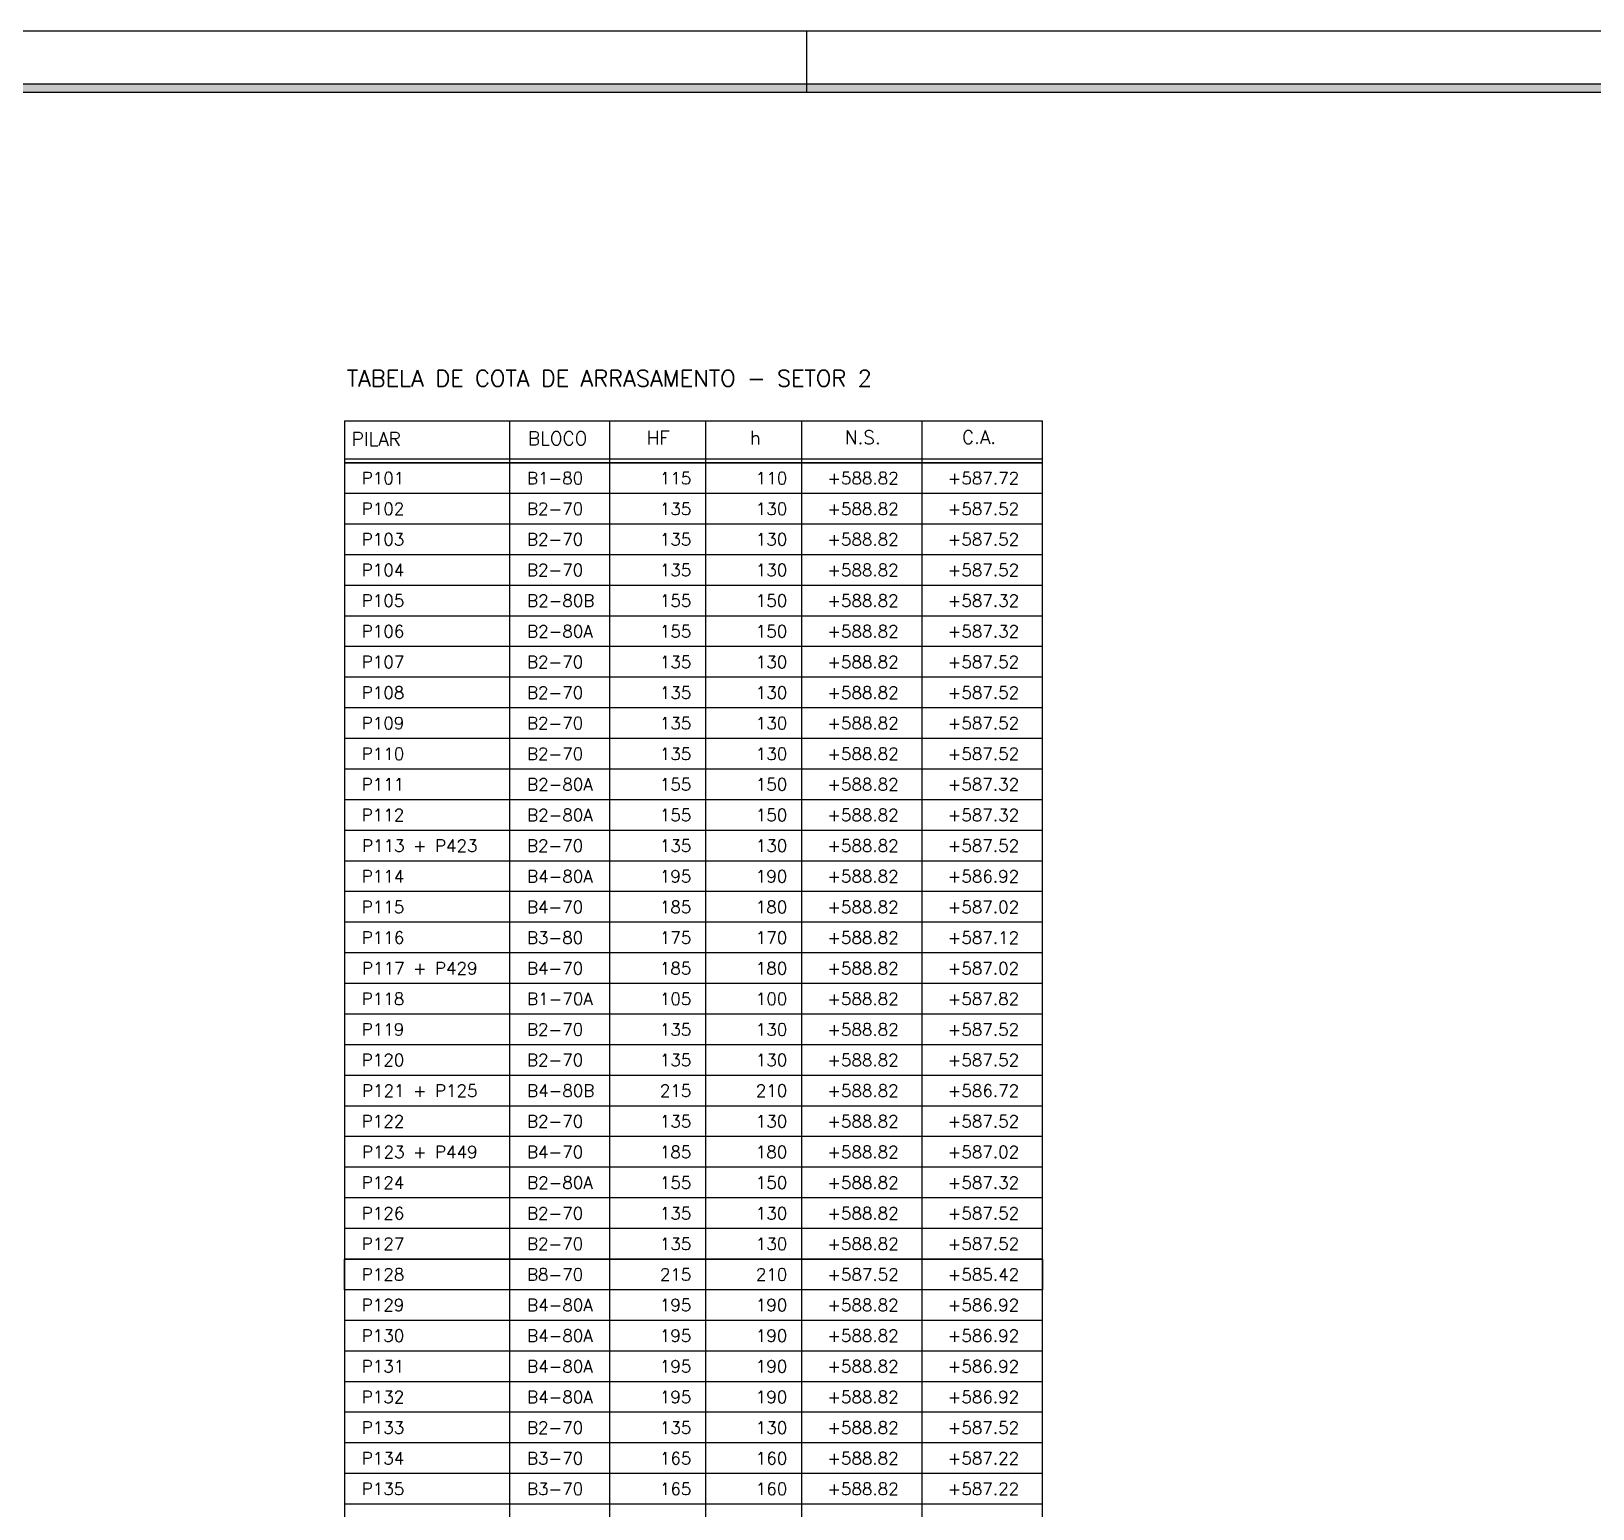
# Model space of a CAD drawing. Extents: x -9640 to 1528, y -572 to 5735.
# Drawn here: x -3584 to -1672, y 3926 to 5735 of the extents above; entities that cross this region are included whole.
import ezdxf

# ---------------------------------------------------------------- set-up
doc = ezdxf.new("R2010")
doc.units = 0
doc.header["$LTSCALE"] = 100
doc.header["$MEASUREMENT"] = 0
doc.layers.get('0').update_dxf_attribs({"color": 245, "linetype": 'CONTINUOUS'})
for name, color, linetype in [('16', 5, 'CONTINUOUS'), ('228', 7, 'CONTINUOUS'), ('241', 4, 'CONTINUOUS'), ('7', 2, 'CONTINUOUS')]:
    doc.layers.add(name, color=color, linetype=linetype)
doc.styles.get("Standard").update_dxf_attribs({"font": 'ROMANS.SHX'})

msp = doc.modelspace()

# ---------------------------------------------------------------- linework, layer by layer
msp.add_line((-2634.575601, 5735.409286), (-2634.575601, 5660.409286))
for points in [[(-9639.575601, -572.090714), (1527.924399, -572.090714), (1527.924399, 5735.409286), (-9639.575601, 5735.409286), (-9639.575601, -572.090714)], [(1452.924399, -497.090714), (1452.924399, -507.590714), (-9462.575601, -507.590714), (-9462.575601, 5670.909286), (1452.924399, 5670.909286), (1452.924399, 5660.409286), (-9452.075601, 5660.409286), (-9452.075601, -497.090714), (1452.924399, -497.090714)], [(-9452.075601, -497.090714), (1452.924399, -497.090714), (1452.924399, 5660.409286), (-9452.075601, 5660.409286), (-9452.075601, -497.090714)]]:
    msp.add_lwpolyline(points)
for points in [[(-9452.075601, 5660.409286), (-9462.575601, 5670.909286), (1452.924399, 5670.909286)], [(-9452.075601, 5660.409286), (1452.924399, 5670.909286), (1452.924399, 5660.409286)]]:
    msp.add_solid(points)
at = {"layer": '241'}
msp.add_lwpolyline([(-3200.485771, 4231.879149), (-2345.485771, 4231.879149), (-2345.485771, 4194.379149), (-3200.485771, 4194.379149), (-3200.485771, 4231.879149)], dxfattribs=at)
at = {"layer": '7'}
for p, q in [((-3200.485771, 5258.518121), (-2345.485771, 5258.518121)), ((-3200.485771, 5211.844923), (-2345.485771, 5211.844923)), ((-3200.485771, 5206.879149), (-2345.485771, 5206.879149)), ((-3200.485771, 5206.879149), (-2345.485771, 5206.879149))]:
    msp.add_line(p, q, dxfattribs=at)
at = {"layer": '7', "color": 2}
for p, q in [((-3200.485771, 5258.518121), (-3200.485771, 5169.379149)), ((-2997.985771, 5169.379149), (-2997.985771, 5258.518121)), ((-2875.485771, 5169.379149), (-2875.485771, 5258.518121)), ((-2757.985771, 5169.379149), (-2757.985771, 5258.518121)), ((-2640.485771, 5169.379149), (-2640.485771, 5258.518121)), ((-2492.985771, 5169.379149), (-2492.985771, 5258.518121)), ((-2345.485771, 5169.379149), (-2345.485771, 5258.518121)), ((-3200.485771, 5206.879149), (-3200.485771, 5169.379149)), ((-2997.985771, 5206.879149), (-3200.485771, 5206.879149)), ((-2997.985771, 5206.879149), (-3200.485771, 5206.879149)), ((-2997.985771, 5169.379149), (-2997.985771, 5206.879149)), ((-2875.485771, 5206.879149), (-2997.985771, 5206.879149)), ((-2875.485771, 5206.879149), (-2997.985771, 5206.879149)), ((-2875.485771, 5169.379149), (-2875.485771, 5206.879149)), ((-2757.985771, 5206.879149), (-2875.485771, 5206.879149)), ((-2757.985771, 5206.879149), (-2875.485771, 5206.879149)), ((-2757.985771, 5169.379149), (-2757.985771, 5206.879149)), ((-2640.485771, 5206.879149), (-2757.985771, 5206.879149)), ((-2640.485771, 5206.879149), (-2757.985771, 5206.879149)), ((-2640.485771, 5169.379149), (-2640.485771, 5206.879149)), ((-2492.985771, 5206.879149), (-2640.485771, 5206.879149)), ((-2492.985771, 5206.879149), (-2640.485771, 5206.879149)), ((-2492.985771, 5169.379149), (-2492.985771, 5206.879149)), ((-2345.485771, 5206.879149), (-2492.985771, 5206.879149)), ((-2345.485771, 5206.879149), (-2492.985771, 5206.879149)), ((-2345.485771, 5169.379149), (-2345.485771, 5206.879149)), ((-2997.985771, 5169.379149), (-3200.485771, 5169.379149)), ((-3200.485771, 5169.379149), (-3200.485771, 5131.879149)), ((-2875.485771, 5169.379149), (-2997.985771, 5169.379149)), ((-2997.985771, 5131.879149), (-2997.985771, 5169.379149)), ((-2757.985771, 5169.379149), (-2875.485771, 5169.379149)), ((-2875.485771, 5131.879149), (-2875.485771, 5169.379149)), ((-2640.485771, 5169.379149), (-2757.985771, 5169.379149)), ((-2757.985771, 5131.879149), (-2757.985771, 5169.379149)), ((-2492.985771, 5169.379149), (-2640.485771, 5169.379149)), ((-2640.485771, 5131.879149), (-2640.485771, 5169.379149)), ((-2345.485771, 5169.379149), (-2492.985771, 5169.379149)), ((-2492.985771, 5131.879149), (-2492.985771, 5169.379149)), ((-2345.485771, 5131.879149), (-2345.485771, 5169.379149)), ((-2997.985771, 5131.879149), (-3200.485771, 5131.879149)), ((-3200.485771, 5131.879149), (-3200.485771, 5094.379149)), ((-2875.485771, 5131.879149), (-2997.985771, 5131.879149)), ((-2997.985771, 5094.379149), (-2997.985771, 5131.879149)), ((-2757.985771, 5131.879149), (-2875.485771, 5131.879149)), ((-2875.485771, 5094.379149), (-2875.485771, 5131.879149)), ((-2640.485771, 5131.879149), (-2757.985771, 5131.879149)), ((-2757.985771, 5094.379149), (-2757.985771, 5131.879149)), ((-2492.985771, 5131.879149), (-2640.485771, 5131.879149)), ((-2640.485771, 5094.379149), (-2640.485771, 5131.879149)), ((-2345.485771, 5131.879149), (-2492.985771, 5131.879149)), ((-2492.985771, 5094.379149), (-2492.985771, 5131.879149)), ((-2345.485771, 5094.379149), (-2345.485771, 5131.879149)), ((-2997.985771, 5094.379149), (-3200.485771, 5094.379149)), ((-3200.485771, 5094.379149), (-3200.485771, 5056.879149)), ((-2875.485771, 5094.379149), (-2997.985771, 5094.379149)), ((-2997.985771, 5056.879149), (-2997.985771, 5094.379149)), ((-2757.985771, 5094.379149), (-2875.485771, 5094.379149)), ((-2875.485771, 5056.879149), (-2875.485771, 5094.379149)), ((-2640.485771, 5094.379149), (-2757.985771, 5094.379149)), ((-2757.985771, 5056.879149), (-2757.985771, 5094.379149)), ((-2492.985771, 5094.379149), (-2640.485771, 5094.379149)), ((-2640.485771, 5056.879149), (-2640.485771, 5094.379149)), ((-2345.485771, 5094.379149), (-2492.985771, 5094.379149)), ((-2492.985771, 5056.879149), (-2492.985771, 5094.379149)), ((-2345.485771, 5056.879149), (-2345.485771, 5094.379149)), ((-2997.985771, 5056.879149), (-3200.485771, 5056.879149)), ((-3200.485771, 5056.879149), (-3200.485771, 5019.379149)), ((-2875.485771, 5056.879149), (-2997.985771, 5056.879149)), ((-2997.985771, 5019.379149), (-2997.985771, 5056.879149)), ((-2757.985771, 5056.879149), (-2875.485771, 5056.879149)), ((-2875.485771, 5019.379149), (-2875.485771, 5056.879149)), ((-2640.485771, 5056.879149), (-2757.985771, 5056.879149)), ((-2757.985771, 5019.379149), (-2757.985771, 5056.879149)), ((-2492.985771, 5056.879149), (-2640.485771, 5056.879149)), ((-2640.485771, 5019.379149), (-2640.485771, 5056.879149)), ((-2345.485771, 5056.879149), (-2492.985771, 5056.879149)), ((-2492.985771, 5019.379149), (-2492.985771, 5056.879149)), ((-2345.485771, 5019.379149), (-2345.485771, 5056.879149)), ((-2997.985771, 5019.379149), (-3200.485771, 5019.379149)), ((-3200.485771, 5019.379149), (-3200.485771, 4981.879149)), ((-2875.485771, 5019.379149), (-2997.985771, 5019.379149)), ((-2997.985771, 4981.879149), (-2997.985771, 5019.379149)), ((-2757.985771, 5019.379149), (-2875.485771, 5019.379149)), ((-2875.485771, 4981.879149), (-2875.485771, 5019.379149)), ((-2640.485771, 5019.379149), (-2757.985771, 5019.379149)), ((-2757.985771, 4981.879149), (-2757.985771, 5019.379149)), ((-2492.985771, 5019.379149), (-2640.485771, 5019.379149)), ((-2640.485771, 4981.879149), (-2640.485771, 5019.379149)), ((-2345.485771, 5019.379149), (-2492.985771, 5019.379149)), ((-2492.985771, 4981.879149), (-2492.985771, 5019.379149)), ((-2345.485771, 4981.879149), (-2345.485771, 5019.379149)), ((-2997.985771, 4981.879149), (-3200.485771, 4981.879149)), ((-3200.485771, 4981.879149), (-3200.485771, 4944.379149)), ((-2875.485771, 4981.879149), (-2997.985771, 4981.879149)), ((-2997.985771, 4944.379149), (-2997.985771, 4981.879149)), ((-2757.985771, 4981.879149), (-2875.485771, 4981.879149)), ((-2875.485771, 4944.379149), (-2875.485771, 4981.879149)), ((-2640.485771, 4981.879149), (-2757.985771, 4981.879149)), ((-2757.985771, 4944.379149), (-2757.985771, 4981.879149)), ((-2492.985771, 4981.879149), (-2640.485771, 4981.879149)), ((-2640.485771, 4944.379149), (-2640.485771, 4981.879149)), ((-2345.485771, 4981.879149), (-2492.985771, 4981.879149)), ((-2492.985771, 4944.379149), (-2492.985771, 4981.879149)), ((-2345.485771, 4944.379149), (-2345.485771, 4981.879149)), ((-2997.985771, 4944.379149), (-3200.485771, 4944.379149)), ((-3200.485771, 4944.379149), (-3200.485771, 4906.879149)), ((-2875.485771, 4944.379149), (-2997.985771, 4944.379149)), ((-2997.985771, 4906.879149), (-2997.985771, 4944.379149)), ((-2757.985771, 4944.379149), (-2875.485771, 4944.379149)), ((-2875.485771, 4906.879149), (-2875.485771, 4944.379149)), ((-2640.485771, 4944.379149), (-2757.985771, 4944.379149)), ((-2757.985771, 4906.879149), (-2757.985771, 4944.379149)), ((-2492.985771, 4944.379149), (-2640.485771, 4944.379149)), ((-2640.485771, 4906.879149), (-2640.485771, 4944.379149)), ((-2345.485771, 4944.379149), (-2492.985771, 4944.379149)), ((-2492.985771, 4906.879149), (-2492.985771, 4944.379149)), ((-2345.485771, 4906.879149), (-2345.485771, 4944.379149)), ((-2997.985771, 4906.879149), (-3200.485771, 4906.879149)), ((-3200.485771, 4906.879149), (-3200.485771, 4869.379149)), ((-2875.485771, 4906.879149), (-2997.985771, 4906.879149)), ((-2997.985771, 4869.379149), (-2997.985771, 4906.879149)), ((-2757.985771, 4906.879149), (-2875.485771, 4906.879149)), ((-2875.485771, 4869.379149), (-2875.485771, 4906.879149)), ((-2640.485771, 4906.879149), (-2757.985771, 4906.879149)), ((-2757.985771, 4869.379149), (-2757.985771, 4906.879149)), ((-2492.985771, 4906.879149), (-2640.485771, 4906.879149)), ((-2640.485771, 4869.379149), (-2640.485771, 4906.879149)), ((-2345.485771, 4906.879149), (-2492.985771, 4906.879149)), ((-2492.985771, 4869.379149), (-2492.985771, 4906.879149)), ((-2345.485771, 4869.379149), (-2345.485771, 4906.879149)), ((-2997.985771, 4869.379149), (-3200.485771, 4869.379149)), ((-3200.485771, 4869.379149), (-3200.485771, 4831.879149)), ((-2875.485771, 4869.379149), (-2997.985771, 4869.379149)), ((-2997.985771, 4831.879149), (-2997.985771, 4869.379149)), ((-2757.985771, 4869.379149), (-2875.485771, 4869.379149)), ((-2875.485771, 4831.879149), (-2875.485771, 4869.379149)), ((-2640.485771, 4869.379149), (-2757.985771, 4869.379149)), ((-2757.985771, 4831.879149), (-2757.985771, 4869.379149)), ((-2492.985771, 4869.379149), (-2640.485771, 4869.379149)), ((-2640.485771, 4831.879149), (-2640.485771, 4869.379149)), ((-2345.485771, 4869.379149), (-2492.985771, 4869.379149)), ((-2492.985771, 4831.879149), (-2492.985771, 4869.379149)), ((-2345.485771, 4831.879149), (-2345.485771, 4869.379149)), ((-2997.985771, 4831.879149), (-3200.485771, 4831.879149)), ((-3200.485771, 4831.879149), (-3200.485771, 4794.379149)), ((-2875.485771, 4831.879149), (-2997.985771, 4831.879149)), ((-2997.985771, 4794.379149), (-2997.985771, 4831.879149)), ((-2757.985771, 4831.879149), (-2875.485771, 4831.879149)), ((-2875.485771, 4794.379149), (-2875.485771, 4831.879149)), ((-2640.485771, 4831.879149), (-2757.985771, 4831.879149)), ((-2757.985771, 4794.379149), (-2757.985771, 4831.879149)), ((-2492.985771, 4831.879149), (-2640.485771, 4831.879149)), ((-2640.485771, 4794.379149), (-2640.485771, 4831.879149)), ((-2345.485771, 4831.879149), (-2492.985771, 4831.879149)), ((-2492.985771, 4794.379149), (-2492.985771, 4831.879149)), ((-2345.485771, 4794.379149), (-2345.485771, 4831.879149)), ((-2997.985771, 4794.379149), (-3200.485771, 4794.379149)), ((-3200.485771, 4794.379149), (-3200.485771, 4756.879149)), ((-2875.485771, 4794.379149), (-2997.985771, 4794.379149)), ((-2997.985771, 4756.879149), (-2997.985771, 4794.379149)), ((-2757.985771, 4794.379149), (-2875.485771, 4794.379149)), ((-2875.485771, 4756.879149), (-2875.485771, 4794.379149)), ((-2640.485771, 4794.379149), (-2757.985771, 4794.379149)), ((-2757.985771, 4756.879149), (-2757.985771, 4794.379149)), ((-2492.985771, 4794.379149), (-2640.485771, 4794.379149)), ((-2640.485771, 4756.879149), (-2640.485771, 4794.379149)), ((-2345.485771, 4794.379149), (-2492.985771, 4794.379149)), ((-2492.985771, 4756.879149), (-2492.985771, 4794.379149)), ((-2345.485771, 4756.879149), (-2345.485771, 4794.379149)), ((-2997.985771, 4756.879149), (-3200.485771, 4756.879149)), ((-3200.485771, 4756.879149), (-3200.485771, 4719.379149)), ((-2875.485771, 4756.879149), (-2997.985771, 4756.879149)), ((-2997.985771, 4719.379149), (-2997.985771, 4756.879149)), ((-2757.985771, 4756.879149), (-2875.485771, 4756.879149)), ((-2875.485771, 4719.379149), (-2875.485771, 4756.879149)), ((-2640.485771, 4756.879149), (-2757.985771, 4756.879149)), ((-2757.985771, 4719.379149), (-2757.985771, 4756.879149)), ((-2492.985771, 4756.879149), (-2640.485771, 4756.879149)), ((-2640.485771, 4719.379149), (-2640.485771, 4756.879149)), ((-2345.485771, 4756.879149), (-2492.985771, 4756.879149)), ((-2492.985771, 4719.379149), (-2492.985771, 4756.879149)), ((-2345.485771, 4719.379149), (-2345.485771, 4756.879149)), ((-2997.985771, 4719.379149), (-3200.485771, 4719.379149)), ((-3200.485771, 4719.379149), (-3200.485771, 4681.879149)), ((-2875.485771, 4719.379149), (-2997.985771, 4719.379149)), ((-2997.985771, 4681.879149), (-2997.985771, 4719.379149)), ((-2757.985771, 4719.379149), (-2875.485771, 4719.379149)), ((-2875.485771, 4681.879149), (-2875.485771, 4719.379149)), ((-2640.485771, 4719.379149), (-2757.985771, 4719.379149)), ((-2757.985771, 4681.879149), (-2757.985771, 4719.379149)), ((-2492.985771, 4719.379149), (-2640.485771, 4719.379149)), ((-2640.485771, 4681.879149), (-2640.485771, 4719.379149)), ((-2345.485771, 4719.379149), (-2492.985771, 4719.379149)), ((-2492.985771, 4681.879149), (-2492.985771, 4719.379149)), ((-2345.485771, 4681.879149), (-2345.485771, 4719.379149)), ((-2997.985771, 4681.879149), (-3200.485771, 4681.879149)), ((-3200.485771, 4681.879149), (-3200.485771, 4644.379149)), ((-2875.485771, 4681.879149), (-2997.985771, 4681.879149)), ((-2997.985771, 4644.379149), (-2997.985771, 4681.879149)), ((-2757.985771, 4681.879149), (-2875.485771, 4681.879149)), ((-2875.485771, 4644.379149), (-2875.485771, 4681.879149)), ((-2640.485771, 4681.879149), (-2757.985771, 4681.879149)), ((-2757.985771, 4644.379149), (-2757.985771, 4681.879149)), ((-2492.985771, 4681.879149), (-2640.485771, 4681.879149)), ((-2640.485771, 4644.379149), (-2640.485771, 4681.879149)), ((-2345.485771, 4681.879149), (-2492.985771, 4681.879149)), ((-2492.985771, 4644.379149), (-2492.985771, 4681.879149)), ((-2345.485771, 4644.379149), (-2345.485771, 4681.879149)), ((-2997.985771, 4644.379149), (-3200.485771, 4644.379149)), ((-3200.485771, 4644.379149), (-3200.485771, 4606.879149)), ((-2875.485771, 4644.379149), (-2997.985771, 4644.379149)), ((-2997.985771, 4606.879149), (-2997.985771, 4644.379149)), ((-2757.985771, 4644.379149), (-2875.485771, 4644.379149)), ((-2875.485771, 4606.879149), (-2875.485771, 4644.379149)), ((-2640.485771, 4644.379149), (-2757.985771, 4644.379149)), ((-2757.985771, 4606.879149), (-2757.985771, 4644.379149)), ((-2492.985771, 4644.379149), (-2640.485771, 4644.379149)), ((-2640.485771, 4606.879149), (-2640.485771, 4644.379149)), ((-2345.485771, 4644.379149), (-2492.985771, 4644.379149)), ((-2492.985771, 4606.879149), (-2492.985771, 4644.379149)), ((-2345.485771, 4606.879149), (-2345.485771, 4644.379149)), ((-2997.985771, 4606.879149), (-3200.485771, 4606.879149)), ((-3200.485771, 4606.879149), (-3200.485771, 4569.379149)), ((-2875.485771, 4606.879149), (-2997.985771, 4606.879149)), ((-2997.985771, 4569.379149), (-2997.985771, 4606.879149)), ((-2757.985771, 4606.879149), (-2875.485771, 4606.879149)), ((-2875.485771, 4569.379149), (-2875.485771, 4606.879149)), ((-2640.485771, 4606.879149), (-2757.985771, 4606.879149)), ((-2757.985771, 4569.379149), (-2757.985771, 4606.879149)), ((-2492.985771, 4606.879149), (-2640.485771, 4606.879149)), ((-2640.485771, 4569.379149), (-2640.485771, 4606.879149)), ((-2345.485771, 4606.879149), (-2492.985771, 4606.879149)), ((-2492.985771, 4569.379149), (-2492.985771, 4606.879149)), ((-2345.485771, 4569.379149), (-2345.485771, 4606.879149)), ((-2997.985771, 4569.379149), (-3200.485771, 4569.379149)), ((-3200.485771, 4569.379149), (-3200.485771, 4531.879149)), ((-2875.485771, 4569.379149), (-2997.985771, 4569.379149)), ((-2997.985771, 4531.879149), (-2997.985771, 4569.379149)), ((-2757.985771, 4569.379149), (-2875.485771, 4569.379149)), ((-2875.485771, 4531.879149), (-2875.485771, 4569.379149)), ((-2640.485771, 4569.379149), (-2757.985771, 4569.379149)), ((-2757.985771, 4531.879149), (-2757.985771, 4569.379149)), ((-2492.985771, 4569.379149), (-2640.485771, 4569.379149)), ((-2640.485771, 4531.879149), (-2640.485771, 4569.379149)), ((-2345.485771, 4569.379149), (-2492.985771, 4569.379149)), ((-2492.985771, 4531.879149), (-2492.985771, 4569.379149)), ((-2345.485771, 4531.879149), (-2345.485771, 4569.379149)), ((-2997.985771, 4531.879149), (-3200.485771, 4531.879149)), ((-3200.485771, 4531.879149), (-3200.485771, 4494.379149)), ((-2875.485771, 4531.879149), (-2997.985771, 4531.879149)), ((-2997.985771, 4494.379149), (-2997.985771, 4531.879149)), ((-2757.985771, 4531.879149), (-2875.485771, 4531.879149)), ((-2875.485771, 4494.379149), (-2875.485771, 4531.879149)), ((-2640.485771, 4531.879149), (-2757.985771, 4531.879149)), ((-2757.985771, 4494.379149), (-2757.985771, 4531.879149)), ((-2492.985771, 4531.879149), (-2640.485771, 4531.879149)), ((-2640.485771, 4494.379149), (-2640.485771, 4531.879149)), ((-2345.485771, 4531.879149), (-2492.985771, 4531.879149)), ((-2492.985771, 4494.379149), (-2492.985771, 4531.879149)), ((-2345.485771, 4494.379149), (-2345.485771, 4531.879149)), ((-2997.985771, 4494.379149), (-3200.485771, 4494.379149)), ((-3200.485771, 4494.379149), (-3200.485771, 4456.879149)), ((-2875.485771, 4494.379149), (-2997.985771, 4494.379149)), ((-2997.985771, 4456.879149), (-2997.985771, 4494.379149)), ((-2757.985771, 4494.379149), (-2875.485771, 4494.379149)), ((-2875.485771, 4456.879149), (-2875.485771, 4494.379149)), ((-2640.485771, 4494.379149), (-2757.985771, 4494.379149)), ((-2757.985771, 4456.879149), (-2757.985771, 4494.379149)), ((-2492.985771, 4494.379149), (-2640.485771, 4494.379149)), ((-2640.485771, 4456.879149), (-2640.485771, 4494.379149)), ((-2345.485771, 4494.379149), (-2492.985771, 4494.379149)), ((-2492.985771, 4456.879149), (-2492.985771, 4494.379149)), ((-2345.485771, 4456.879149), (-2345.485771, 4494.379149)), ((-2997.985771, 4456.879149), (-3200.485771, 4456.879149)), ((-3200.485771, 4456.879149), (-3200.485771, 4419.379149)), ((-2875.485771, 4456.879149), (-2997.985771, 4456.879149)), ((-2997.985771, 4419.379149), (-2997.985771, 4456.879149)), ((-2757.985771, 4456.879149), (-2875.485771, 4456.879149)), ((-2875.485771, 4419.379149), (-2875.485771, 4456.879149)), ((-2640.485771, 4456.879149), (-2757.985771, 4456.879149)), ((-2757.985771, 4419.379149), (-2757.985771, 4456.879149)), ((-2492.985771, 4456.879149), (-2640.485771, 4456.879149)), ((-2640.485771, 4419.379149), (-2640.485771, 4456.879149)), ((-2345.485771, 4456.879149), (-2492.985771, 4456.879149)), ((-2492.985771, 4419.379149), (-2492.985771, 4456.879149)), ((-2345.485771, 4419.379149), (-2345.485771, 4456.879149)), ((-2997.985771, 4419.379149), (-3200.485771, 4419.379149)), ((-3200.485771, 4419.379149), (-3200.485771, 4381.879149)), ((-2875.485771, 4419.379149), (-2997.985771, 4419.379149)), ((-2997.985771, 4381.879149), (-2997.985771, 4419.379149)), ((-2757.985771, 4419.379149), (-2875.485771, 4419.379149)), ((-2875.485771, 4381.879149), (-2875.485771, 4419.379149)), ((-2640.485771, 4419.379149), (-2757.985771, 4419.379149)), ((-2757.985771, 4381.879149), (-2757.985771, 4419.379149)), ((-2492.985771, 4419.379149), (-2640.485771, 4419.379149)), ((-2640.485771, 4381.879149), (-2640.485771, 4419.379149)), ((-2345.485771, 4419.379149), (-2492.985771, 4419.379149)), ((-2492.985771, 4381.879149), (-2492.985771, 4419.379149)), ((-2345.485771, 4381.879149), (-2345.485771, 4419.379149)), ((-2997.985771, 4381.879149), (-3200.485771, 4381.879149)), ((-3200.485771, 4381.879149), (-3200.485771, 4344.379149)), ((-2875.485771, 4381.879149), (-2997.985771, 4381.879149)), ((-2997.985771, 4344.379149), (-2997.985771, 4381.879149)), ((-2757.985771, 4381.879149), (-2875.485771, 4381.879149)), ((-2875.485771, 4344.379149), (-2875.485771, 4381.879149)), ((-2640.485771, 4381.879149), (-2757.985771, 4381.879149)), ((-2757.985771, 4344.379149), (-2757.985771, 4381.879149)), ((-2492.985771, 4381.879149), (-2640.485771, 4381.879149)), ((-2640.485771, 4344.379149), (-2640.485771, 4381.879149)), ((-2345.485771, 4381.879149), (-2492.985771, 4381.879149)), ((-2492.985771, 4344.379149), (-2492.985771, 4381.879149)), ((-2345.485771, 4344.379149), (-2345.485771, 4381.879149)), ((-2997.985771, 4344.379149), (-3200.485771, 4344.379149)), ((-3200.485771, 4344.379149), (-3200.485771, 4306.879149)), ((-2875.485771, 4344.379149), (-2997.985771, 4344.379149)), ((-2997.985771, 4306.879149), (-2997.985771, 4344.379149)), ((-2757.985771, 4344.379149), (-2875.485771, 4344.379149)), ((-2875.485771, 4306.879149), (-2875.485771, 4344.379149)), ((-2640.485771, 4344.379149), (-2757.985771, 4344.379149)), ((-2757.985771, 4306.879149), (-2757.985771, 4344.379149)), ((-2492.985771, 4344.379149), (-2640.485771, 4344.379149)), ((-2640.485771, 4306.879149), (-2640.485771, 4344.379149)), ((-2345.485771, 4344.379149), (-2492.985771, 4344.379149)), ((-2492.985771, 4306.879149), (-2492.985771, 4344.379149)), ((-2345.485771, 4306.879149), (-2345.485771, 4344.379149)), ((-2997.985771, 4306.879149), (-3200.485771, 4306.879149)), ((-3200.485771, 4306.879149), (-3200.485771, 4269.379149)), ((-2875.485771, 4306.879149), (-2997.985771, 4306.879149)), ((-2997.985771, 4269.379149), (-2997.985771, 4306.879149)), ((-2757.985771, 4306.879149), (-2875.485771, 4306.879149)), ((-2875.485771, 4269.379149), (-2875.485771, 4306.879149)), ((-2640.485771, 4306.879149), (-2757.985771, 4306.879149)), ((-2757.985771, 4269.379149), (-2757.985771, 4306.879149)), ((-2492.985771, 4306.879149), (-2640.485771, 4306.879149)), ((-2640.485771, 4269.379149), (-2640.485771, 4306.879149)), ((-2345.485771, 4306.879149), (-2492.985771, 4306.879149)), ((-2492.985771, 4269.379149), (-2492.985771, 4306.879149)), ((-2345.485771, 4269.379149), (-2345.485771, 4306.879149)), ((-2997.985771, 4269.379149), (-3200.485771, 4269.379149)), ((-3200.485771, 4269.379149), (-3200.485771, 4231.879149)), ((-2875.485771, 4269.379149), (-2997.985771, 4269.379149)), ((-2997.985771, 4231.879149), (-2997.985771, 4269.379149)), ((-2757.985771, 4269.379149), (-2875.485771, 4269.379149)), ((-2875.485771, 4231.879149), (-2875.485771, 4269.379149)), ((-2640.485771, 4269.379149), (-2757.985771, 4269.379149)), ((-2757.985771, 4231.879149), (-2757.985771, 4269.379149)), ((-2492.985771, 4269.379149), (-2640.485771, 4269.379149)), ((-2640.485771, 4231.879149), (-2640.485771, 4269.379149)), ((-2345.485771, 4269.379149), (-2492.985771, 4269.379149)), ((-2492.985771, 4231.879149), (-2492.985771, 4269.379149)), ((-2345.485771, 4231.879149), (-2345.485771, 4269.379149)), ((-2997.985771, 4231.879149), (-3200.485771, 4231.879149)), ((-3200.485771, 4231.879149), (-3200.485771, 4194.379149)), ((-2875.485771, 4231.879149), (-2997.985771, 4231.879149)), ((-2997.985771, 4194.379149), (-2997.985771, 4231.879149)), ((-2757.985771, 4231.879149), (-2875.485771, 4231.879149)), ((-2875.485771, 4194.379149), (-2875.485771, 4231.879149)), ((-2640.485771, 4231.879149), (-2757.985771, 4231.879149)), ((-2757.985771, 4194.379149), (-2757.985771, 4231.879149)), ((-2492.985771, 4231.879149), (-2640.485771, 4231.879149)), ((-2640.485771, 4194.379149), (-2640.485771, 4231.879149)), ((-2345.485771, 4231.879149), (-2492.985771, 4231.879149)), ((-2492.985771, 4194.379149), (-2492.985771, 4231.879149)), ((-2345.485771, 4194.379149), (-2345.485771, 4231.879149)), ((-2997.985771, 4194.379149), (-3200.485771, 4194.379149)), ((-3200.485771, 4194.379149), (-3200.485771, 4156.879149)), ((-2875.485771, 4194.379149), (-2997.985771, 4194.379149)), ((-2997.985771, 4156.879149), (-2997.985771, 4194.379149)), ((-2757.985771, 4194.379149), (-2875.485771, 4194.379149)), ((-2875.485771, 4156.879149), (-2875.485771, 4194.379149)), ((-2640.485771, 4194.379149), (-2757.985771, 4194.379149)), ((-2757.985771, 4156.879149), (-2757.985771, 4194.379149)), ((-2492.985771, 4194.379149), (-2640.485771, 4194.379149)), ((-2640.485771, 4156.879149), (-2640.485771, 4194.379149)), ((-2345.485771, 4194.379149), (-2492.985771, 4194.379149)), ((-2492.985771, 4156.879149), (-2492.985771, 4194.379149)), ((-2345.485771, 4156.879149), (-2345.485771, 4194.379149)), ((-2997.985771, 4156.879149), (-3200.485771, 4156.879149)), ((-3200.485771, 4156.879149), (-3200.485771, 4119.379149)), ((-2875.485771, 4156.879149), (-2997.985771, 4156.879149)), ((-2997.985771, 4119.379149), (-2997.985771, 4156.879149)), ((-2757.985771, 4156.879149), (-2875.485771, 4156.879149)), ((-2875.485771, 4119.379149), (-2875.485771, 4156.879149)), ((-2640.485771, 4156.879149), (-2757.985771, 4156.879149)), ((-2757.985771, 4119.379149), (-2757.985771, 4156.879149)), ((-2492.985771, 4156.879149), (-2640.485771, 4156.879149)), ((-2640.485771, 4119.379149), (-2640.485771, 4156.879149)), ((-2345.485771, 4156.879149), (-2492.985771, 4156.879149)), ((-2492.985771, 4119.379149), (-2492.985771, 4156.879149)), ((-2345.485771, 4119.379149), (-2345.485771, 4156.879149)), ((-2997.985771, 4119.379149), (-3200.485771, 4119.379149)), ((-3200.485771, 4119.379149), (-3200.485771, 4081.879149)), ((-2875.485771, 4119.379149), (-2997.985771, 4119.379149)), ((-2997.985771, 4081.879149), (-2997.985771, 4119.379149)), ((-2757.985771, 4119.379149), (-2875.485771, 4119.379149)), ((-2875.485771, 4081.879149), (-2875.485771, 4119.379149)), ((-2640.485771, 4119.379149), (-2757.985771, 4119.379149)), ((-2757.985771, 4081.879149), (-2757.985771, 4119.379149)), ((-2492.985771, 4119.379149), (-2640.485771, 4119.379149)), ((-2640.485771, 4081.879149), (-2640.485771, 4119.379149)), ((-2345.485771, 4119.379149), (-2492.985771, 4119.379149)), ((-2492.985771, 4081.879149), (-2492.985771, 4119.379149)), ((-2345.485771, 4081.879149), (-2345.485771, 4119.379149)), ((-2997.985771, 4081.879149), (-3200.485771, 4081.879149)), ((-3200.485771, 4081.879149), (-3200.485771, 4044.379149)), ((-2875.485771, 4081.879149), (-2997.985771, 4081.879149)), ((-2997.985771, 4044.379149), (-2997.985771, 4081.879149)), ((-2757.985771, 4081.879149), (-2875.485771, 4081.879149)), ((-2875.485771, 4044.379149), (-2875.485771, 4081.879149)), ((-2640.485771, 4081.879149), (-2757.985771, 4081.879149)), ((-2757.985771, 4044.379149), (-2757.985771, 4081.879149)), ((-2492.985771, 4081.879149), (-2640.485771, 4081.879149)), ((-2640.485771, 4044.379149), (-2640.485771, 4081.879149)), ((-2345.485771, 4081.879149), (-2492.985771, 4081.879149)), ((-2492.985771, 4044.379149), (-2492.985771, 4081.879149)), ((-2345.485771, 4044.379149), (-2345.485771, 4081.879149)), ((-2997.985771, 4044.379149), (-3200.485771, 4044.379149)), ((-3200.485771, 4044.379149), (-3200.485771, 4006.879149)), ((-2875.485771, 4044.379149), (-2997.985771, 4044.379149)), ((-2997.985771, 4006.879149), (-2997.985771, 4044.379149)), ((-2757.985771, 4044.379149), (-2875.485771, 4044.379149)), ((-2875.485771, 4006.879149), (-2875.485771, 4044.379149)), ((-2640.485771, 4044.379149), (-2757.985771, 4044.379149)), ((-2757.985771, 4006.879149), (-2757.985771, 4044.379149)), ((-2492.985771, 4044.379149), (-2640.485771, 4044.379149)), ((-2640.485771, 4006.879149), (-2640.485771, 4044.379149)), ((-2345.485771, 4044.379149), (-2492.985771, 4044.379149)), ((-2492.985771, 4006.879149), (-2492.985771, 4044.379149)), ((-2345.485771, 4006.879149), (-2345.485771, 4044.379149)), ((-2997.985771, 4006.879149), (-3200.485771, 4006.879149)), ((-3200.485771, 4006.879149), (-3200.485771, 3969.379149)), ((-2875.485771, 4006.879149), (-2997.985771, 4006.879149)), ((-2997.985771, 3969.379149), (-2997.985771, 4006.879149)), ((-2757.985771, 4006.879149), (-2875.485771, 4006.879149)), ((-2875.485771, 3969.379149), (-2875.485771, 4006.879149)), ((-2640.485771, 4006.879149), (-2757.985771, 4006.879149)), ((-2757.985771, 3969.379149), (-2757.985771, 4006.879149)), ((-2492.985771, 4006.879149), (-2640.485771, 4006.879149)), ((-2640.485771, 3969.379149), (-2640.485771, 4006.879149)), ((-2345.485771, 4006.879149), (-2492.985771, 4006.879149)), ((-2492.985771, 3969.379149), (-2492.985771, 4006.879149)), ((-2345.485771, 3969.379149), (-2345.485771, 4006.879149)), ((-2997.985771, 3969.379149), (-3200.485771, 3969.379149)), ((-3200.485771, 3969.379149), (-3200.485771, 3931.879149)), ((-2875.485771, 3969.379149), (-2997.985771, 3969.379149)), ((-2997.985771, 3931.879149), (-2997.985771, 3969.379149)), ((-2757.985771, 3969.379149), (-2875.485771, 3969.379149)), ((-2875.485771, 3931.879149), (-2875.485771, 3969.379149)), ((-2640.485771, 3969.379149), (-2757.985771, 3969.379149)), ((-2757.985771, 3931.879149), (-2757.985771, 3969.379149)), ((-2492.985771, 3969.379149), (-2640.485771, 3969.379149)), ((-2640.485771, 3931.879149), (-2640.485771, 3969.379149)), ((-2345.485771, 3969.379149), (-2492.985771, 3969.379149)), ((-2492.985771, 3931.879149), (-2492.985771, 3969.379149)), ((-2345.485771, 3931.879149), (-2345.485771, 3969.379149)), ((-2997.985771, 3931.879149), (-3200.485771, 3931.879149)), ((-3200.485771, 3931.879149), (-3200.485771, 3894.379149)), ((-2875.485771, 3931.879149), (-2997.985771, 3931.879149)), ((-2997.985771, 3894.379149), (-2997.985771, 3931.879149)), ((-2757.985771, 3931.879149), (-2875.485771, 3931.879149)), ((-2875.485771, 3894.379149), (-2875.485771, 3931.879149)), ((-2640.485771, 3931.879149), (-2757.985771, 3931.879149)), ((-2757.985771, 3894.379149), (-2757.985771, 3931.879149)), ((-2492.985771, 3931.879149), (-2640.485771, 3931.879149)), ((-2640.485771, 3894.379149), (-2640.485771, 3931.879149)), ((-2345.485771, 3931.879149), (-2492.985771, 3931.879149)), ((-2492.985771, 3894.379149), (-2492.985771, 3931.879149)), ((-2345.485771, 3894.379149), (-2345.485771, 3931.879149))]:
    msp.add_line(p, q, dxfattribs=at)

# ---------------------------------------------------------------- texts
at = {"layer": '16', "color": 5}
msp.add_text('TABELA DE COTA DE ARRASAMENTO - SETOR 2', height=20.25, dxfattribs=at).set_placement((-3197.756181, 5300.350933))
at = {"layer": '16'}
for s, p in [('PILAR', (-3191.663359, 5227.84312)), ('BLOCO', (-2975.856962, 5228.664821)), ('HF', (-2830.491947, 5229.488392)), ('h', (-2704.000062, 5229.488392)), ('N.S.', (-2587.733217, 5229.952317)), ('C.A.', (-2444.195658, 5230.12219))]:
    msp.add_text(s, height=16.5, dxfattribs=at).set_placement(p)
at = {"layer": '228', "color": 7}
for s, p in [(' P101', (-3189.597388, 5180.629149)), ('B1-80', (-2976.986778, 5180.629149)), ('115', (-2814.235771, 5180.629149)), ('110', (-2696.735771, 5180.629149)), ('+588.82', (-2609.235771, 5180.629149)), ('+587.72', (-2461.735771, 5180.629149)), (' P102', (-3189.597388, 5143.129149)), ('B2-70', (-2976.986778, 5143.129149)), ('135', (-2814.235771, 5143.129149)), ('130', (-2696.735771, 5143.129149)), ('+588.82', (-2609.235771, 5143.129149)), ('+587.52', (-2461.735771, 5143.129149)), (' P103', (-3189.597388, 5105.629149)), ('B2-70', (-2976.986778, 5105.629149)), ('135', (-2814.235771, 5105.629149)), ('130', (-2696.735771, 5105.629149)), ('+588.82', (-2609.235771, 5105.629149)), ('+587.52', (-2461.735771, 5105.629149)), (' P104', (-3189.597388, 5068.129149)), ('B2-70', (-2976.986778, 5068.129149)), ('135', (-2814.235771, 5068.129149)), ('130', (-2696.735771, 5068.129149)), ('+588.82', (-2609.235771, 5068.129149)), ('+587.52', (-2461.735771, 5068.129149)), (' P105', (-3189.597388, 5030.629149)), ('B2-80B', (-2976.735771, 5030.629149)), ('155', (-2814.235771, 5030.629149)), ('150', (-2696.735771, 5030.629149)), ('+588.82', (-2609.235771, 5030.629149)), ('+587.32', (-2461.735771, 5030.629149)), (' P106', (-3189.597388, 4993.129149)), ('B2-80A', (-2976.735771, 4993.129149)), ('155', (-2814.235771, 4993.129149)), ('150', (-2696.735771, 4993.129149)), ('+588.82', (-2609.235771, 4993.129149)), ('+587.32', (-2461.735771, 4993.129149)), (' P107', (-3189.597388, 4955.629149)), ('B2-70', (-2976.986778, 4955.629149)), ('135', (-2814.235771, 4955.629149)), ('130', (-2696.735771, 4955.629149)), ('+588.82', (-2609.235771, 4955.629149)), ('+587.52', (-2461.735771, 4955.629149)), (' P108', (-3189.597388, 4918.129149)), ('B2-70', (-2976.986778, 4918.129149)), ('135', (-2814.235771, 4918.129149)), ('130', (-2696.735771, 4918.129149)), ('+588.82', (-2609.235771, 4918.129149)), ('+587.52', (-2461.735771, 4918.129149)), (' P109', (-3189.597388, 4880.629149)), ('B2-70', (-2976.986778, 4880.629149)), ('135', (-2814.235771, 4880.629149)), ('130', (-2696.735771, 4880.629149)), ('+588.82', (-2609.235771, 4880.629149)), ('+587.52', (-2461.735771, 4880.629149)), (' P110', (-3189.597388, 4843.129149)), ('B2-70', (-2976.986778, 4843.129149)), ('135', (-2814.235771, 4843.129149)), ('130', (-2696.735771, 4843.129149)), ('+588.82', (-2609.235771, 4843.129149)), ('+587.52', (-2461.735771, 4843.129149)), (' P111', (-3189.597388, 4805.629149)), ('B2-80A', (-2976.735771, 4805.629149)), ('155', (-2814.235771, 4805.629149)), ('150', (-2696.735771, 4805.629149)), ('+588.82', (-2609.235771, 4805.629149)), ('+587.32', (-2461.735771, 4805.629149)), (' P112', (-3189.597388, 4768.129149)), ('B2-80A', (-2976.735771, 4768.129149)), ('155', (-2814.235771, 4768.129149)), ('150', (-2696.735771, 4768.129149)), ('+588.82', (-2609.235771, 4768.129149)), ('+587.32', (-2461.735771, 4768.129149)), (' P113 + P423', (-3189.235771, 4730.629149)), ('B2-70', (-2976.986778, 4730.629149)), ('135', (-2814.235771, 4730.629149)), ('130', (-2696.735771, 4730.629149)), ('+588.82', (-2609.235771, 4730.629149)), ('+587.52', (-2461.735771, 4730.629149)), (' P114', (-3189.597388, 4693.129149)), ('B4-80A', (-2976.735771, 4693.129149)), ('195', (-2814.235771, 4693.129149)), ('190', (-2696.735771, 4693.129149)), ('+588.82', (-2609.235771, 4693.129149)), ('+586.92', (-2461.735771, 4693.129149)), (' P115', (-3189.597388, 4655.629149)), ('B4-70', (-2976.986778, 4655.629149)), ('185', (-2814.235771, 4655.629149)), ('180', (-2696.735771, 4655.629149)), ('+588.82', (-2609.235771, 4655.629149)), ('+587.02', (-2461.735771, 4655.629149)), (' P116', (-3189.597388, 4618.129149)), ('B3-80', (-2976.986778, 4618.129149)), ('175', (-2814.235771, 4618.129149)), ('170', (-2696.735771, 4618.129149)), ('+588.82', (-2609.235771, 4618.129149)), ('+587.12', (-2461.735771, 4618.129149)), (' P117 + P429', (-3189.235771, 4580.629149)), ('B4-70', (-2976.986778, 4580.629149)), ('185', (-2814.235771, 4580.629149)), ('180', (-2696.735771, 4580.629149)), ('+588.82', (-2609.235771, 4580.629149)), ('+587.02', (-2461.735771, 4580.629149)), (' P118', (-3189.597388, 4543.129149)), ('B1-70A', (-2976.735771, 4543.129149)), ('105', (-2814.235771, 4543.129149)), ('100', (-2696.735771, 4543.129149)), ('+588.82', (-2609.235771, 4543.129149)), ('+587.82', (-2461.735771, 4543.129149)), (' P119', (-3189.597388, 4505.629149)), ('B2-70', (-2976.986778, 4505.629149)), ('135', (-2814.235771, 4505.629149)), ('130', (-2696.735771, 4505.629149)), ('+588.82', (-2609.235771, 4505.629149)), ('+587.52', (-2461.735771, 4505.629149)), (' P120', (-3189.597388, 4468.129149)), ('B2-70', (-2976.986778, 4468.129149)), ('135', (-2814.235771, 4468.129149)), ('130', (-2696.735771, 4468.129149)), ('+588.82', (-2609.235771, 4468.129149)), ('+587.52', (-2461.735771, 4468.129149)), (' P121 + P125', (-3189.235771, 4430.629149)), ('B4-80B', (-2976.735771, 4430.629149)), ('215', (-2814.235771, 4430.629149)), ('210', (-2696.735771, 4430.629149)), ('+588.82', (-2609.235771, 4430.629149)), ('+586.72', (-2461.735771, 4430.629149)), (' P122', (-3189.597388, 4393.129149)), ('B2-70', (-2976.986778, 4393.129149)), ('135', (-2814.235771, 4393.129149)), ('130', (-2696.735771, 4393.129149)), ('+588.82', (-2609.235771, 4393.129149)), ('+587.52', (-2461.735771, 4393.129149)), (' P123 + P449', (-3189.235771, 4355.629149)), ('B4-70', (-2976.986778, 4355.629149)), ('185', (-2814.235771, 4355.629149)), ('180', (-2696.735771, 4355.629149)), ('+588.82', (-2609.235771, 4355.629149)), ('+587.02', (-2461.735771, 4355.629149)), (' P124', (-3189.597388, 4318.129149)), ('B2-80A', (-2976.735771, 4318.129149)), ('155', (-2814.235771, 4318.129149)), ('150', (-2696.735771, 4318.129149)), ('+588.82', (-2609.235771, 4318.129149)), ('+587.32', (-2461.735771, 4318.129149)), (' P126', (-3189.597388, 4280.629149)), ('B2-70', (-2976.986778, 4280.629149)), ('135', (-2814.235771, 4280.629149)), ('130', (-2696.735771, 4280.629149)), ('+588.82', (-2609.235771, 4280.629149)), ('+587.52', (-2461.735771, 4280.629149)), (' P127', (-3189.597388, 4243.129149)), ('B2-70', (-2976.986778, 4243.129149)), ('135', (-2814.235771, 4243.129149)), ('130', (-2696.735771, 4243.129149)), ('+588.82', (-2609.235771, 4243.129149)), ('+587.52', (-2461.735771, 4243.129149)), (' P128', (-3189.597388, 4205.629149)), ('B8-70', (-2976.986778, 4205.629149)), ('215', (-2814.235771, 4205.629149)), ('210', (-2696.735771, 4205.629149)), ('+587.52', (-2609.235771, 4205.629149)), ('+585.42', (-2461.735771, 4205.629149)), (' P129', (-3189.597388, 4168.129149)), ('B4-80A', (-2976.735771, 4168.129149)), ('195', (-2814.235771, 4168.129149)), ('190', (-2696.735771, 4168.129149)), ('+588.82', (-2609.235771, 4168.129149)), ('+586.92', (-2461.735771, 4168.129149)), (' P130', (-3189.597388, 4130.629149)), ('B4-80A', (-2976.735771, 4130.629149)), ('195', (-2814.235771, 4130.629149)), ('190', (-2696.735771, 4130.629149)), ('+588.82', (-2609.235771, 4130.629149)), ('+586.92', (-2461.735771, 4130.629149)), (' P131', (-3189.597388, 4093.129149)), ('B4-80A', (-2976.735771, 4093.129149)), ('195', (-2814.235771, 4093.129149)), ('190', (-2696.735771, 4093.129149)), ('+588.82', (-2609.235771, 4093.129149)), ('+586.92', (-2461.735771, 4093.129149)), (' P132', (-3189.597388, 4055.629149)), ('B4-80A', (-2976.735771, 4055.629149)), ('195', (-2814.235771, 4055.629149)), ('190', (-2696.735771, 4055.629149)), ('+588.82', (-2609.235771, 4055.629149)), ('+586.92', (-2461.735771, 4055.629149)), (' P133', (-3189.597388, 4018.129149)), ('B2-70', (-2976.986778, 4018.129149)), ('135', (-2814.235771, 4018.129149)), ('130', (-2696.735771, 4018.129149)), ('+588.82', (-2609.235771, 4018.129149)), ('+587.52', (-2461.735771, 4018.129149)), (' P134', (-3189.597388, 3980.629149)), ('B3-70', (-2976.986778, 3980.629149)), ('165', (-2814.235771, 3980.629149)), ('160', (-2696.735771, 3980.629149)), ('+588.82', (-2609.235771, 3980.629149)), ('+587.22', (-2461.735771, 3980.629149)), (' P135', (-3189.597388, 3943.129149)), ('B3-70', (-2976.986778, 3943.129149)), ('165', (-2814.235771, 3943.129149)), ('160', (-2696.735771, 3943.129149)), ('+588.82', (-2609.235771, 3943.129149)), ('+587.22', (-2461.735771, 3943.129149))]:
    msp.add_text(s, height=15, dxfattribs=at).set_placement(p)

doc.saveas('drawing.dxf')
